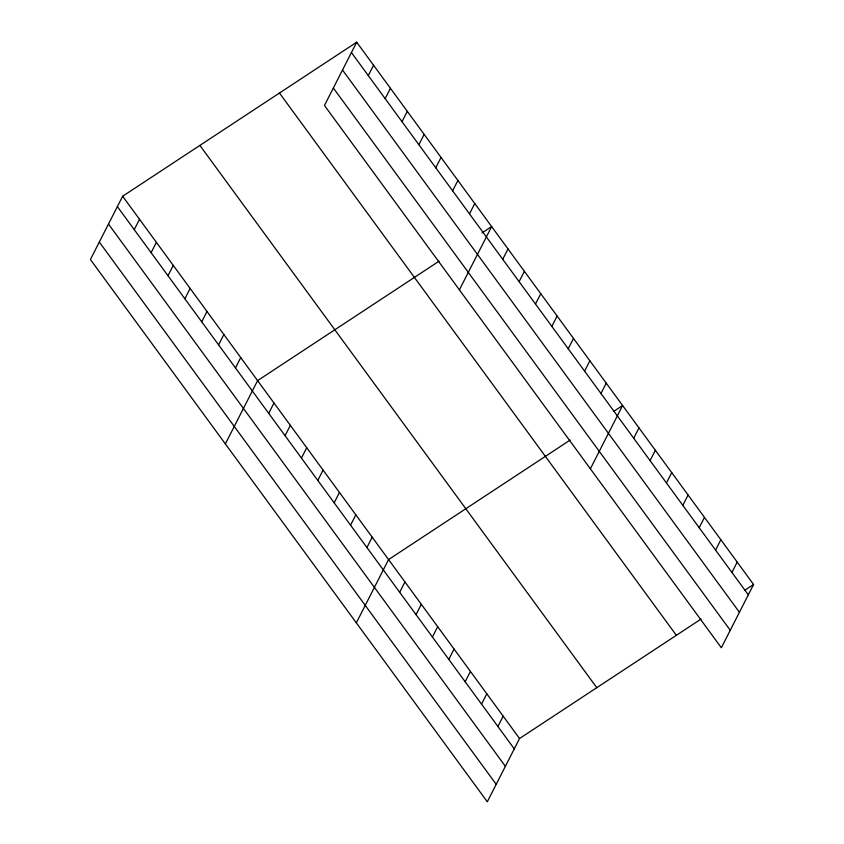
<?xml version="1.0" encoding="UTF-8"?>
<svg xmlns="http://www.w3.org/2000/svg" width="844" height="844" viewBox="0 0 844 844"><rect width="100%" height="100%" fill="white"/><g stroke="black" fill="none" stroke-linecap="round" stroke-linejoin="round"><path stroke-width="1.27" d="M356.695 42.2L324.455 105.479L721.346 647.759L753.586 584.481L356.695 42.2L122.654 196.241L90.413 259.519L487.304 801.8L519.545 738.521L701.026 619.074M134.249 229.631L139.524 219.292M151.118 252.683L156.393 242.333M167.988 275.724L173.263 265.385M184.857 298.776L190.132 288.426M201.727 321.828L206.991 311.478M218.596 344.869L223.86 334.519M368.29 75.591L373.565 65.252M235.455 367.921L240.73 357.571M385.159 98.642L390.434 88.293M225.359 443.902L257.599 380.612L439.08 261.165M402.029 121.684L407.293 111.345M268.698 413.328L273.973 402.989M418.898 144.735L424.163 134.386M285.072 435.704L290.347 425.355M435.757 167.777L441.032 157.438M301.445 458.07L306.72 447.721M452.627 190.828L457.902 180.479M317.819 480.436L323.083 470.087M469.496 213.87L474.771 203.531M334.182 502.813L339.457 492.463M459.4 289.851L491.641 226.572L481.987 232.933M350.555 525.179L355.83 514.829M502.739 259.287L508.014 248.948M366.929 547.545L372.204 537.195M519.113 281.664L524.377 271.314M356.326 622.851L388.578 559.572L570.048 440.125M535.486 304.03L540.751 293.68M399.676 592.288L404.951 581.938M551.849 326.396L557.124 316.046M416.05 614.654L421.314 604.304M568.223 348.762L573.498 338.423M432.413 637.02L437.688 626.67M584.597 371.138L589.872 360.789M448.786 659.386L454.061 649.047M600.97 393.504L606.245 383.155M465.16 681.762L470.435 671.413M590.367 468.81L622.608 405.521L614.031 411.176M481.534 704.128L486.809 693.779M633.717 438.236L638.982 427.897M497.907 726.494L503.182 716.155M650.08 460.613L655.355 450.263M666.454 482.979L671.729 472.629M682.828 505.345L688.103 495.006M699.201 527.722L704.476 517.372M715.575 550.088L720.839 539.738M731.948 572.454L737.213 562.104M745.009 590.125L753.586 584.481M351.421 52.55L748.311 594.82M342.516 70.01L739.418 612.29M333.348 88.008L730.25 630.289M279.459 93.03L676.35 635.31M199.891 145.411L596.782 687.681M122.654 196.241L519.545 738.521M117.379 206.59L514.281 748.871M108.486 224.061L505.377 766.331M99.318 242.059L496.209 784.329"/></g></svg>
